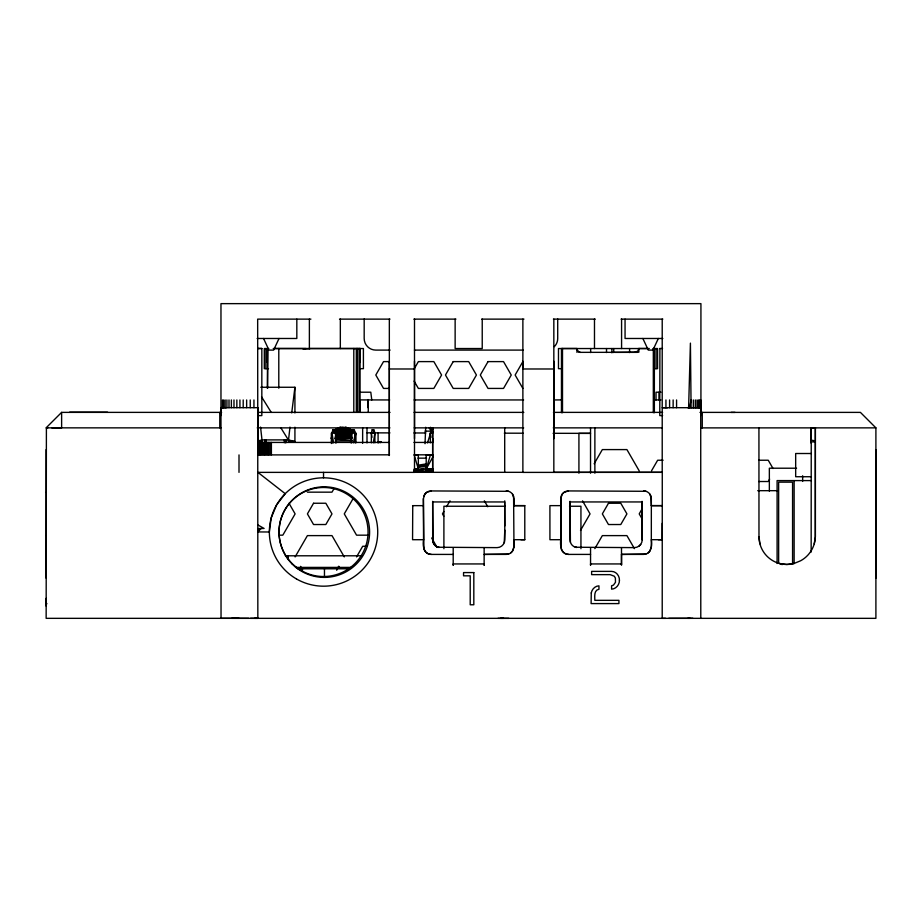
<?xml version="1.0" encoding="UTF-8"?>
<svg xmlns="http://www.w3.org/2000/svg" width="922" height="922" viewBox="0 0 922 922"><rect width="100%" height="100%" fill="white"/><g stroke="black" fill="none" stroke-linecap="round" stroke-linejoin="round"><path stroke-width="1.38" d="M46.4 427.866L46.146 618.339L875.9 618.339L875.9 427.866L860.422 412.388L699.971 412.388M219.77 427.866L219.77 412.376M248.767 618.339L221.038 618.305L220.969 407.616L220.969 415.568M267.299 388.243L267.68 348.493L267.68 388.243M323.53 477.815L323.53 472.375M353.794 412.388L353.794 348.493M356.318 412.388L356.318 348.493M357.425 412.388L357.425 348.493M359.154 412.388L359.154 348.493M360.076 412.388L360.076 348.493M389.338 361.24L389.291 455.491M412.745 505.648L412.56 539.704L423.544 539.704C422.449 545.501 423.751 554.353 431.277 554.41L453.198 554.422M414.497 438.642L414.497 361.24M508.644 491.311L431.127 490.942L426.586 492.406L424.881 494.111L423.394 498.675L423.544 539.704M522.878 361.24L522.878 472.398L662.215 472.329L662.215 319.127M508.644 554.03L484.142 554.41L506.247 554.399C513.785 554.364 515.064 545.478 513.992 539.693L524.791 539.704L524.791 505.648L513.98 505.625L513.992 498.664L512.494 494.111M553.834 438.642L553.834 361.24M646.011 491.299L568.482 490.93L563.941 492.394L562.236 494.1L560.76 498.675L560.76 539.704C559.954 545.248 560.979 554.399 568.632 554.41L590.564 554.41M561.463 412.733L561.463 348.493L576.953 348.493L576.976 352.411M562.501 412.722L562.501 348.493M662.25 523.327L662.192 539.704L651.347 539.681C652.43 545.478 651.151 554.364 643.602 554.399L621.509 554.41L621.509 565.128L621.497 547.622M653.318 412.722L653.318 348.493L654.355 348.493L654.355 412.733M659.898 348.493L659.783 415.58L662.607 415.58M702.264 427.877L702.264 412.376M811.256 443.344L811.256 427.866L815.474 427.866M254.633 618.339L257.837 618.339L257.734 407.685L257.78 454.915L389.487 454.823M688.619 407.697L690.417 343.122L691.097 407.697M265.997 442.687L266.204 439.898L266.204 442.733M285.659 442.687L285.866 439.898L285.866 442.733M46.169 606.1L46.169 598.366M294.925 427.186L294.925 441.442L288.367 441.442L289.969 427.093M291.732 412.872L294.925 387.263L260.788 387.263M814.23 543.934L815.348 536.65L815.359 427.866L815.359 536.65A28.202 28.202 0 0 1 800.688 560.737L793.98 563.515L786.789 564.46L779.586 563.515L782.202 564.633M642.058 501.349L642.185 539.877C642.219 544.026 638.623 547.622 634.474 547.622L575.374 547.242A7.768 7.768 0 0 1 570.027 539.889L570.015 501.338M353.668 442.837L355.224 433.202L354.336 429.664L352.561 429.664L351.685 433.202L351.685 442.837M373.329 442.837L374.885 433.202L373.998 429.664L372.223 429.664L371.347 433.202L371.347 442.837M432.326 442.837L432.983 438.699M425.019 443.701L425.699 427.266M649.261 348.493L638.877 348.493L637.793 351.109L635.177 352.192M689.506 407.697L691.097 399.952M335.02 438.722L336.265 433.225L335.02 431.992M354.382 440.094L355.927 433.225L354.693 431.992M332.024 443.263L332.024 433.202L332.9 429.664L334.674 429.664L335.55 433.202L335.55 442.837M432.983 429.664L431.219 429.664L430.332 433.202L430.332 442.837M432.752 468.964L426.206 468.964L430.332 455.214M427.497 442.871L431.208 431.139L430.528 427.266M279.032 338.478L273.615 350.095L268.959 350.095L263.542 338.478M658.343 338.478L652.926 350.095L648.281 350.095L642.865 338.478M504.219 542.735L504.807 530.127M438.019 547.253L497.119 547.633C501.28 547.633 504.853 544.026 504.83 539.877L504.691 501.96L432.66 501.948L432.683 539.889C432.706 543.531 435.53 547.046 439.218 547.438L438.031 547.265A7.768 7.768 0 0 1 433.052 542.286L432.66 501.361M426.206 468.964L433.167 456.459M334.029 488.614L331.989 492.164L307.406 492.164M295.121 556.9L307.406 535.613L331.989 535.613L344.275 556.9M414.151 368.927L418.369 361.608L433.847 361.608L441.592 375.024L433.847 388.427L418.369 388.427L414.151 381.109M353.149 498.514L344.275 513.888L356.56 535.175L368.858 535.175M356.56 556.9L362.703 546.25L366.806 546.25M522.878 361.608L515.133 375.024L522.878 388.427M443.816 511.503L442.445 513.888L443.816 516.262M446.559 506.754L449.994 500.796M594.148 463.778L602.343 449.59L626.925 449.59L639.211 470.877M580.503 530.438L590.057 513.888L582.543 500.877M594.84 548.625L602.343 535.613L626.925 535.613L634.44 548.625M651.497 470.877L657.651 460.228L663.114 460.228M641.942 509.151L639.211 513.888L641.942 518.613M769.616 479.152L768.245 481.515L758.691 481.515M333.568 442.837L332.024 433.202L334.674 429.664M345.658 427.266L349.15 428.718L351.927 431.139L334.306 430.874L340.345 427.266M639.027 546.147L640.732 544.429M332.554 431.992L331.309 433.225L331.39 443.517M350.971 442.848L350.971 433.225L352.216 431.992M220.969 427.866L46.1 427.854L61.624 412.376L221.603 412.376M510.765 552.923L512.482 551.218L513.969 546.665L513.6 496.255M648.12 552.923L649.837 551.218L651.324 546.665L651.347 498.652L649.86 494.1M335.631 432.96L352.769 432.291L351.075 430.228L334.917 430.228L337.832 428.165L347.352 427.808L338.639 427.808L346.522 427.497L339.48 427.497L343.191 427.359M335.366 429.813L337.832 428.165L348.17 428.165L351.697 430.874L333.741 431.565L352.262 431.565L334.582 432.245M257.918 530.68L261.007 528.513L257.93 531.925L269.339 531.994L271.183 517.968L276.6 504.899L285.209 493.685L257.93 472.375L414.497 472.375L414.497 319.127M414.404 470.013L426.644 467.8M258.218 440.831L262.159 439.898L288.367 439.898L294.925 441.442M417.747 467.638L426.16 465.921M418.139 466.428L426.471 464.93M645.965 554.018L621.509 554.41M431.127 490.942L428.742 491.311A7.768 7.768 0 0 0 423.774 496.278M568.482 490.93L566.096 491.299A7.768 7.768 0 0 0 561.129 496.278L561.268 549.051A7.779 7.779 0 0 0 568.644 554.41M417.724 465.23L426.137 463.939M380.936 441.661L377.836 441.984L380.936 442.41L380.936 441.661L377.836 441.661L377.836 442.433L380.936 442.433L377.836 441.834L380.936 441.834M335.804 436.429L351.397 435.76M335.746 437.397L351.57 436.728M335.481 438.388L351.847 437.696M334.917 430.228L350.418 429.629L351.075 430.228L334.306 430.874M335.159 433.755L351.835 433.121M414.404 469.114L418.334 468.964L414.623 456.586M414.404 469.575L418.334 469.425L414.404 469.425M432.752 469.16L426.206 469.425L432.752 469.425M414.404 469.874L432.752 469.621M432.752 470.52L426.206 470.301L432.752 470.059M414.404 470.808L418.334 470.693L414.404 470.566M432.752 470.854L426.206 471.05L432.752 471.05M226.916 399.952L226.916 407.697L220.969 407.697L220.969 303.638L700.927 303.638L700.927 407.697L662.215 407.697L667.643 407.685M432.752 471.177L426.206 471.349L432.752 471.349M336.034 435.08L351.19 434.758M335.954 435.553L351.305 435.23L336.057 435.161M380.936 442.364L377.836 442.111M257.93 528.571L264.095 528.456L257.93 524.987M414.404 471.649L418.334 471.591L414.404 471.591M426.206 471.764L432.752 471.661M432.752 471.868L414.404 471.868L418.334 471.764L415.718 471.88M687.766 407.685L700.812 407.651M687.835 618.339L692.871 618.305M500.496 618.362L503.689 618.351M47.737 427.866L46.734 427.866M310.91 319.127L257.664 319.127L257.78 454.915M339.515 319.127L389.983 319.127M413.886 319.127L455.929 319.127M481.676 319.127L523.938 319.127M553.407 319.127L595.278 319.127M621.059 319.127L662.837 319.127M257.169 338.478L296.826 338.478L296.826 319.127M662.837 338.478L625.058 338.478L625.058 319.127M258.01 348.493L261.883 348.493M273.235 348.493L360.191 348.493L360.191 362.438M659.783 348.493L662.549 348.493M257.78 348.493L261.836 348.493L261.825 415.603L257.676 415.603M268.74 348.539L264.314 348.539L264.314 368.673L268.498 368.673M274.491 348.539L306.116 348.539M647.486 348.539L558.478 348.539L558.478 368.673L561.291 368.673M653.179 348.539L657.57 348.539L657.57 368.673L654.712 368.673M302.912 348.885L309.688 348.885M390.098 350.095L375.796 350.095A11.617 11.617 0 0 1 364.178 338.478L364.178 318.966M414.427 350.095L523.2 350.095M614.882 352.365L637.482 352.365M580.434 352.365A3.481 3.481 0 0 1 576.953 348.885L577.967 351.351L580.088 352.354L619.4 352.331L638.877 352.158L638.877 348.493M389.165 361.608L383.529 361.608L375.796 375.024L383.529 388.427L389.165 388.427M360.617 368.673L363.406 368.673L363.406 348.539L309.377 348.539L309.377 319.127M389.338 368.984L414.497 368.984M553.834 368.984L522.878 368.984L522.878 319.127M360.733 392.207L370.794 392.207L371.785 399.952M660.913 392.207L656.026 392.207L656.026 399.952M389.649 399.952L360.191 399.906L360.191 412.388M414.139 399.952L523.592 399.952M554.099 399.952L561.463 399.906M654.355 399.906L660.913 399.952M221.649 407.651L220.969 407.651L257.93 407.685M69.646 412.192L107.563 412.192M257.595 412.376L390.029 412.388M414.116 412.376L523.811 412.388M553.465 412.376L662.607 412.376M731.111 412.388L735.03 412.388M257.215 427.866L389.925 427.866M414.209 427.866L523.673 427.866M553.281 427.866L662.042 427.866M700.72 427.889L875.9 427.866M425.019 431.139L431.208 431.139L429.145 427.82M334.628 432.291L352.769 432.291M332.024 433.202L355.224 433.202L355.224 442.837M374.885 442.837L374.885 433.202L371.347 433.202L372.004 437.328M432.695 433.202L430.332 433.202L431 437.328M336.634 433.87L352.204 433.87M336.161 434.7L351.213 434.7M335.977 435.645L351.432 435.645M335.85 436.602L351.582 436.602M335.516 437.581L351.847 437.581M335.481 438.572L351.881 438.572M335.481 440.889L351.881 440.889M258.218 441.442L262.159 441.442L260.557 427.093M811.153 441.892L815.14 441.892M389.487 442.433L258.206 442.433L258.206 454.823M413.978 442.433L433.11 442.433M811.153 453.509L795.674 453.509L795.674 476.732L811.153 476.732M413.978 454.823L433.11 454.823M414.209 455.214L418.334 455.214L418.334 471.914M432.695 455.214L426.206 455.214L426.206 471.914L418.334 469.943M417.954 458.153L426.586 458.153M758.691 460.239L768.245 460.228L773.028 468.514M796.562 468.215L769.351 468.215L769.351 491.172M414.404 468.964L418.334 468.964M426.206 469.874L432.752 469.874M414.404 470.301L418.334 470.301M426.206 470.301L432.752 470.301M414.404 470.693L418.334 470.693M426.206 470.693L432.752 470.693M414.404 471.764L418.334 471.764M413.932 472.329L523.327 472.329M553.407 472.329L662.273 472.329L662.215 618.339L665.569 618.351M811.153 480.593L777.096 480.593L777.096 563.492M757.723 490.677L777.822 490.677M651.347 505.625L662.157 505.636L651.347 505.625L650.955 496.255M412.56 505.648L423.394 505.648M560.76 505.636L549.915 505.636L549.927 539.704L560.899 539.704M505.279 506.247L443.897 506.247L443.897 548.705M569.519 506.247L580.941 506.247L580.941 548.705M278.732 535.175L282.824 535.175L295.121 513.888L288.978 503.239M520.918 539.704L524.791 539.704M658.285 539.704L662.192 539.704M285.359 555.793L361.62 555.793M621.509 563.941L590.553 563.941L590.553 565.128L590.553 547.622M295.513 567.399L351.559 567.399M297.875 568.793L348.574 568.793M250.507 618.339L257.93 618.339M668.761 618.351L690.117 618.328M51.874 427.866L61.624 427.854L61.624 412.376M513.992 505.636L524.791 505.648M498.007 618.339L508.863 618.362M239.052 618.328L231.802 618.328M367.002 432.833L389.925 432.891M413.955 432.96L425.757 432.983M504.322 433.179L523.189 433.213M553.096 433.305L590.529 433.363L578.924 433.363L578.924 473.17M336.691 434.032L351.075 434.585M335.481 438.976L351.881 440.612M815.14 440.877L811.153 440.117L811.256 427.866L811.153 552.059M347.951 428.626L349.715 430.505M349.692 430.09L347.928 428.05L349.991 430.24M431.219 429.664L433.202 432.314M372.223 429.664L374.885 433.202M352.561 429.664L355.224 433.202M332.9 429.664L335.55 433.202M349.911 429.237L351.305 431.219M261.56 396.829L271.241 412.388M280.922 427.935L288.367 439.898M484.338 500.796L487.773 506.743M431.669 537.975L437.12 547.438M300.584 566.362L302.623 569.911M350.971 433.225L351.593 435.979M570.418 542.286L570.027 501.948L642.058 501.948L642.196 539.877M758.933 427.866L758.979 536.65L759.935 543.853M264.868 442.687L264.66 439.898L264.66 442.733M700.812 412.376L700.72 407.651L700.789 618.328M553.834 472.329L553.834 319.127M504.737 500.853L504.795 525.943M423.405 498.664L423.913 549.063A7.779 7.779 0 0 0 431.277 554.41M875.9 449.59L875.9 492.164M875.9 492.602L875.9 535.175M875.9 535.613L875.9 578.186M802.647 475.764L802.647 481.422M794.13 480.593L794.13 563.492M792.574 563.388L792.574 482.148L778.641 482.148L778.641 563.388M700.766 399.952L700.812 415.58M700.282 399.952L700.282 407.697M699.498 399.952L699.498 407.697M698.392 399.952L698.392 407.697M696.997 399.952L696.997 407.697M695.303 399.952L695.303 407.697M693.332 399.952L693.332 407.697M676.575 399.952L676.575 407.697M673.141 399.952L673.141 407.697M669.591 399.952L669.591 407.697M665.938 399.952L665.938 407.697M658.965 392.207L658.965 399.952M656.026 348.539L656.026 368.673M629.588 348.539L629.588 352.55M621.578 319.127L621.578 348.539M613.718 348.539L613.718 352.55M611.897 348.539L611.897 352.849M606.515 348.539L606.515 352.55M594.886 427.854L594.874 473.17M594.483 319.127L594.483 348.539M590.645 348.539L590.645 352.55M590.529 427.866L590.529 473.17M557.706 318.966L557.706 338.478A11.617 11.617 0 0 1 554.306 346.684M504.703 427.866L504.703 472.329M484.142 547.622L484.142 565.128L484.142 563.941L453.198 563.941L453.198 565.14L453.198 547.622M482.229 319.127L482.229 348.539L455.134 348.539L455.134 319.127M389.338 319.127L389.338 454.915M378.089 432.867L378.089 442.929M368.27 399.906L368.27 412.388M368.051 399.56L368.051 407.697M367.002 427.866L367.002 442.906M362.646 427.866L362.634 443.321M355.927 433.225L355.927 442.848M340.333 319.127L340.333 348.539M336.265 433.225L336.265 442.848M324.463 568.793L324.463 577.241M294.925 387.263L294.925 412.929M288.321 555.793L288.321 559.654M284.322 439.898L284.322 442.733M278.79 348.493L278.79 388.22M271.391 442.433L271.391 454.823M269.996 442.433L269.996 454.823M268.59 442.433L268.59 454.823M267.299 348.493L267.299 362.438M267.207 442.433L267.207 454.823M265.87 348.539L265.87 368.673M265.836 442.433L265.836 454.823M264.487 442.433L264.487 454.823M263.162 442.433L263.162 454.823M261.86 442.433L261.86 454.823M260.603 442.433L260.603 454.823M259.382 442.433L259.382 454.823M253.942 399.952L253.942 407.697M250.231 399.952L250.231 407.697M246.647 399.952L246.647 407.697M243.201 399.952L243.201 407.697M239.927 399.952L239.927 407.697M239.005 454.915L239.005 472.375M236.85 399.952L236.85 407.697M233.981 399.952L233.981 407.697M231.364 399.952L231.364 407.697M229.002 399.952L229.002 407.697M225.129 399.952L225.129 407.697M223.643 399.952L223.643 407.697M222.479 399.952L222.479 407.697M46.146 449.59L46.146 492.164M46.146 492.475L46.146 535.302M46.146 535.613L46.146 578.186M793.98 563.515A27.798 27.798 0 0 1 758.979 536.65M506.236 490.919A7.641 7.641 0 0 1 513.554 496.209M643.602 490.907A7.641 7.641 0 0 1 650.92 496.209M432.66 427.866L432.66 472.329L432.66 427.866M331.424 437.708L331.39 438.572L331.424 437.708M619.446 580.318C619.549 584.663 616.057 589.008 611.597 589.146L611.597 585.793L613.464 585.113L615.481 582.301L615.377 578.059L614.329 576.238L610.157 574.637L591.624 574.637L591.624 571.386L611.493 571.386C616.15 571.329 619.63 575.87 619.446 580.318M591.267 592.938L591.106 603.587L618.927 603.587L618.927 600.337L594.828 600.337C594.805 596.569 593.745 590.126 598.954 589.25L598.954 585.839C595.116 585.943 591.901 589.25 591.267 592.938M46.607 603.449L46.296 604.763A7.745 7.745 0 0 1 46.642 603.449M313.549 503.239L307.406 513.888L313.549 524.537L325.835 524.526L331.989 513.888L325.835 503.239L313.549 503.251M453.209 361.608L445.464 375.024L453.209 388.427L468.687 388.427L476.432 375.024L468.687 361.608L453.209 361.608M338.812 566.362L336.761 569.9L338.812 566.362M488.038 361.608L480.293 375.024L488.038 388.427L503.516 388.427L511.261 375.024L503.516 361.608L488.038 361.608M608.485 503.239L602.343 513.888L608.485 524.537L620.783 524.526L626.925 513.888L620.783 503.239L608.485 503.251M348.17 428.165L337.049 428.603L348.954 428.603L350.418 429.629L335.585 429.629L349.703 429.087L336.3 429.087L348.954 428.603L348.17 428.165M418.334 471.05L414.404 471.142L418.334 471.05M418.334 471.349L414.404 471.43L418.334 471.349M432.752 471.453L426.206 471.591L432.752 471.591M473.816 572.574L463.547 572.574L463.547 575.824L470.208 575.824L470.208 604.774L473.816 604.774L473.816 572.574M576.573 547.438L575.386 547.253L576.573 547.438M292.274 564.114A45.282 45.282 0 0 0 368.051 543.83A45.282 45.282 0 0 0 312.593 488.36A45.282 45.282 0 0 0 292.274 564.114M301.287 570.557A44.51 44.51 0 0 0 368.051 532.006A44.51 44.51 0 0 0 301.287 493.454A44.51 44.51 0 0 0 301.287 570.557M296.435 578.924A54.191 54.191 0 0 0 377.72 531.994A54.191 54.191 0 0 0 296.435 485.076A54.191 54.191 0 0 0 296.435 578.924"/></g></svg>
